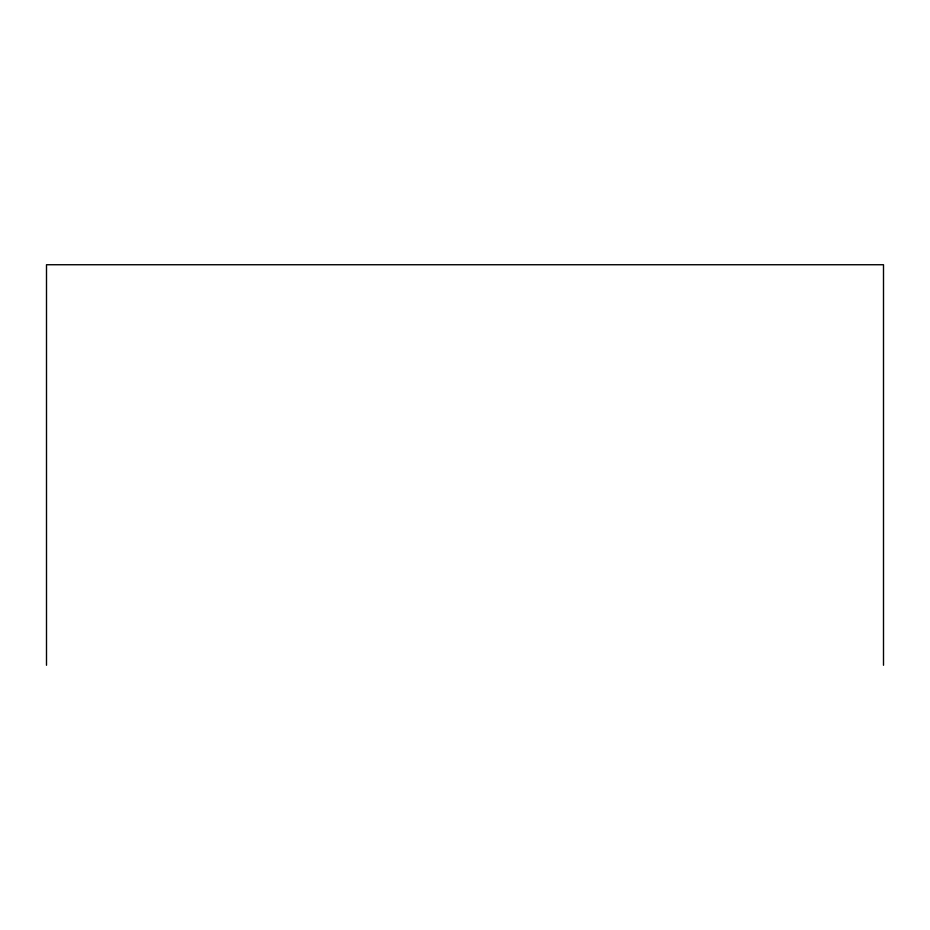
<?xml version="1.0" encoding="UTF-8"?>
<svg xmlns="http://www.w3.org/2000/svg" width="930" height="930" viewBox="0 0 930 930"><rect width="100%" height="100%" fill="white"/><g stroke="black" fill="none" stroke-linecap="round" stroke-linejoin="round"><path stroke-width="1.4" d="M883.5 665.264L883.5 264.736L46.5 264.736L46.5 665.264"/></g></svg>
